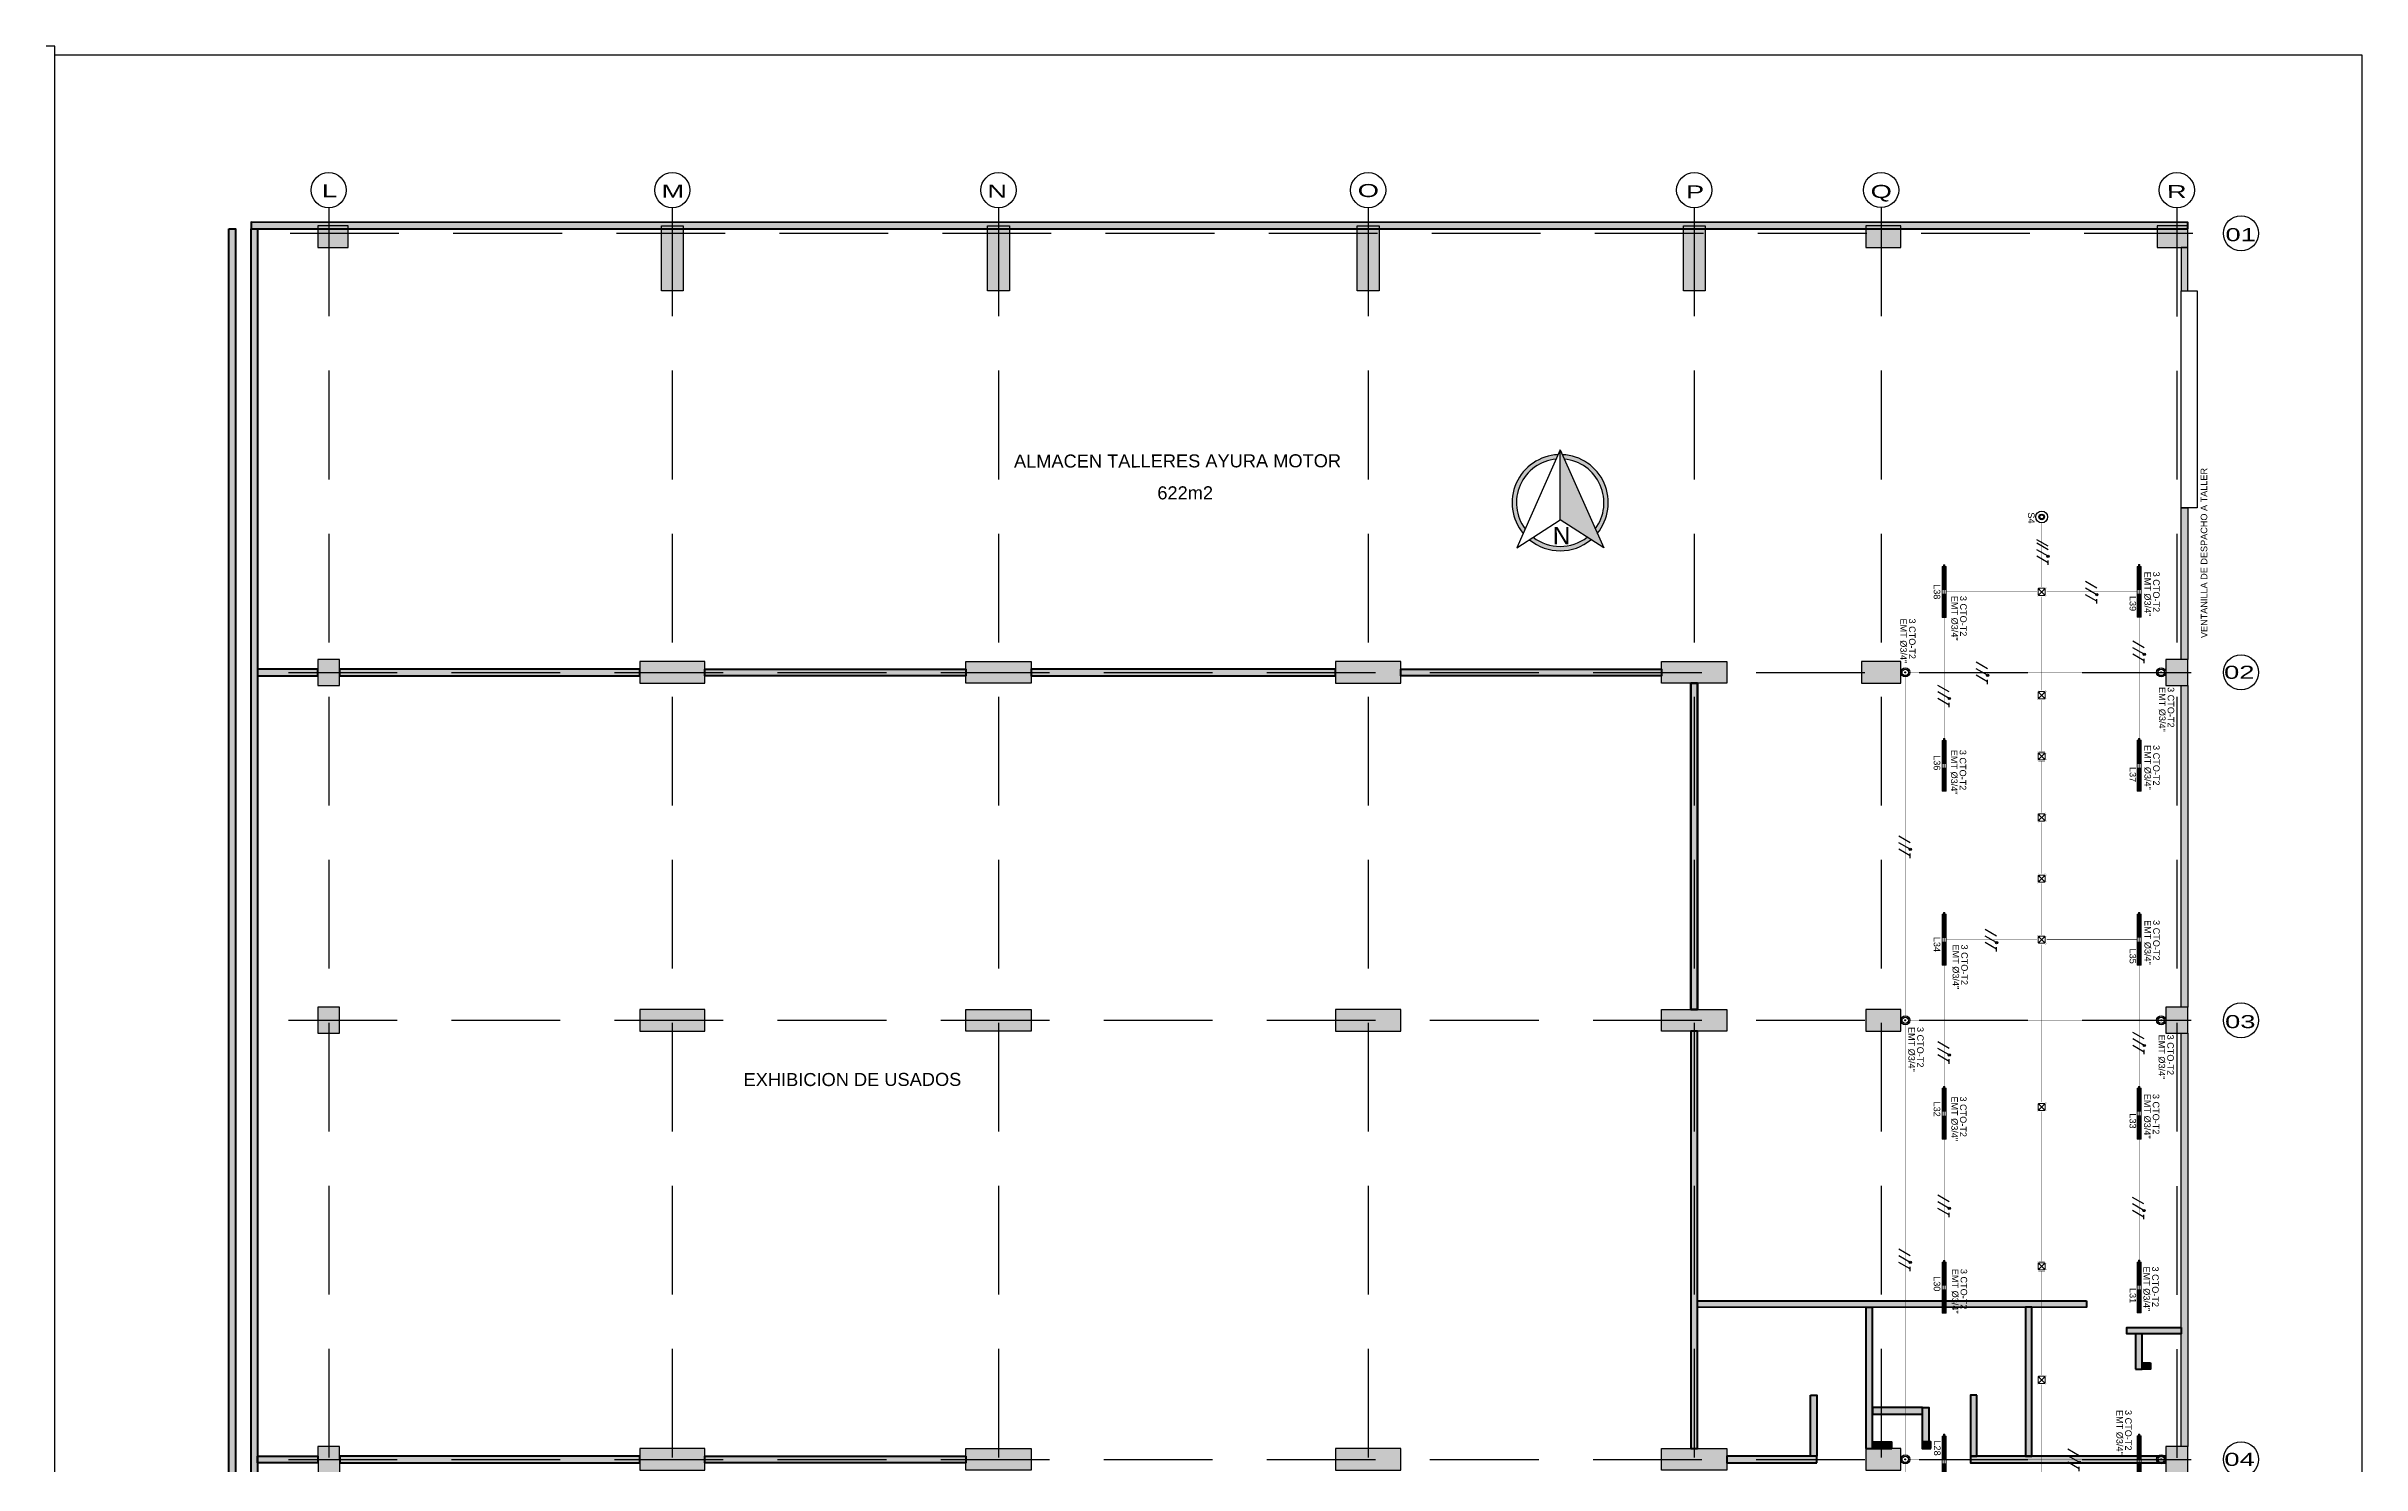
# Model space of a CAD drawing. Header units: metres. Extents: x 86 to 503, y -25 to 1141.
# Drawn here: x 178.4 to 231.7, y 162.7 to 195.3 of the extents above; entities that cross this region are included whole.
import ezdxf
from ezdxf.enums import TextEntityAlignment as Align
from ezdxf.lldxf.tags import DXFTag

# ---------------------------------------------------------------- set-up
doc = ezdxf.new("R2010")
doc.units = ezdxf.units.M
doc.linetypes.add('HIDDEN', pattern=[9.525, 6.35, -3.175])
doc.linetypes.add('LÍNEAS_OCULTASX2', pattern=[0.75, 0.5, -0.25])
for name, color, linetype in [('-ALAMBRADO', 7, 'Continuous'), ('1amobla', 2, 'Continuous'), ('A-columnas', 6, 'Continuous'), ('A-HATCH CONCRETO', 8, 'Continuous'), ('CAJA DE PASO', 86, 'Continuous'), ('GG_ILUMINACIÓN 04', 210, 'Continuous'), ('GG_PISO 1', 251, 'Continuous'), ('NORTE', 7, 'Continuous'), ('SENSOR MOVIMIENTO', 3, 'Continuous'), ('sensores', 3, 'Continuous')]:
    doc.layers.add(name, color=color, linetype=linetype)
for name, color, linetype, lineweight in [('-CN-GYD-INTERRUPTORES DE PARED', 3, 'Continuous', 20), ('-CN-GYD-LUMINARIA LED HERMETICA', 1, 'Continuous', 5), ('-CN-GYD-TUBERÍA PRINCIPAL ILUMINACION', 5, 'Continuous', 5), ('-CN-GYD-TUBERÍA TOMACORRIENTE PVC', 86, 'Continuous', 18), ('_TEXTO', 7, 'Continuous', 9), ('TEXTOS', 250, 'Continuous', 20)]:
    doc.layers.add(name, color=color, linetype=linetype, lineweight=lineweight)
doc.layers.add('AREA CIRCULACION', color=7, linetype='Continuous', true_color=0x121212)
doc.layers.add('JCA_HATCH 254', color=7, linetype='Continuous', true_color=0xc2c2c2)
doc.layers.add('Muro', color=7, linetype='Continuous', lineweight=40, true_color=0x424242)
doc.styles.add('CORPORATIVO', font='simplex.shx')
doc.styles.get("Standard").update_dxf_attribs({"font": 'arial.ttf'})
doc.styles.add('style2', font='arial.ttf', dxfattribs={"width": 1.5})
tags = doc.linetypes.add('EMT_LINE', pattern='A,0.5,-0.2,["EMT",Standard,S=0.1,R=0,X=-0.1,Y=-0.05],-0.25', length=0.95).pattern_tags.tags
tags[6] = DXFTag(74, 10)
pattern_1 = [(270, (73.633, -1.35), (10.40324, -6.00631), [1.50158, -10.51105]), (360, (73.6335, -2.101), (10.40324, 6.00631), [0.75079, -20.05569]), (360, (73.6335, -2.289), (10.40324, 6.00631), [0.60063, -20.20584]), (360, (73.6335, -1.9134), (10.40324, 6.00631), [0.60063, -20.20584]), (330, (73.633, -2.477), (10.40324, 6.00631), [0.4805, -11.53212]), (30, (73.633, -1.726), (4e-09, 12.01262), [0.4805, -11.53212])]

# ---------------------------------------------------------------- blocks, each defined once
blk = doc.blocks.new('GG_HERMETICA')
h = blk.add_hatch()
h.set_pattern_fill('SWAMP', color=252, scale=0.472938, angle=270)
h.set_pattern_definition(pattern_1)
h.paths.add_polyline_path([(-20, -30), (-20, 17), (-550, 17), (-550, -30)])
h = blk.add_hatch()
h.set_pattern_fill('SWAMP', color=252, scale=0.472938, angle=270)
h.set_pattern_definition(pattern_1)
h.paths.add_polyline_path([(620, -30), (620, 17), (90, 17), (90, -30)])
at = {"layer": '-CN-GYD-INTERRUPTORES DE PARED', "color": 1, "extrusion": (0, 0, -1)}
for p, q in [((-550, -53), (-550, 40)), ((-550, 40), (-525, 40)), ((-525, 40), (-20, 40)), ((90, 40), (620, 40)), ((620, 40), (620, -53)), ((-20, -53), (-550, -53)), ((594, -53), (90, -53)), ((620, -53), (594, -53))]:
    blk.add_line(p, q, dxfattribs=at)
at = {"layer": '-CN-GYD-INTERRUPTORES DE PARED', "color": 1}
for p, q in [((90, 40), (-20, 40)), ((-20, 40), (-20, -53)), ((90, -53), (90, 40)), ((622, 6), (620, 6)), ((620, 6), (620, -6)), ((622, 10), (623, 11)), ((622, 8), (622, 10)), ((622, 7), (622, 8)), ((622, 5), (622, 7)), ((622, -6), (622, 6)), ((623, 4), (622, 5)), ((622, -3), (623, 1)), ((623, 11), (623, 11)), ((623, 11), (630, 11)), ((623, 1), (623, 4)), ((623, 1), (623, 1)), ((630, 11), (630, 6)), ((630, 6), (631, 6)), ((631, 6), (631, 9)), ((631, 9), (639, 9)), ((639, 9), (639, 6)), ((639, 6), (640, 6)), ((640, 10), (650, 10)), ((640, 6), (640, 10)), ((650, 10), (652, 8)), ((652, 8), (656, 8)), ((656, 8), (658, 8)), ((658, 8), (661, 5)), ((661, 5), (661, -6)), ((-20, -6), (90, -6)), ((620, -19), (620, -6)), ((622, -19), (620, -19)), ((622, -6), (622, -3)), ((622, -6), (622, -9)), ((622, -6), (622, -19)), ((622, -9), (623, -13)), ((623, -17), (622, -18)), ((622, -18), (622, -19)), ((622, -19), (622, -21)), ((622, -21), (622, -22)), ((622, -22), (623, -24)), ((623, -13), (623, -14)), ((623, -14), (623, -17)), ((623, -24), (623, -24)), ((623, -24), (630, -24)), ((630, -24), (630, -19)), ((630, -19), (631, -19)), ((631, -19), (631, -22)), ((631, -22), (639, -22)), ((639, -22), (639, -19)), ((639, -19), (640, -19)), ((640, -19), (640, -22)), ((640, -22), (650, -22)), ((650, -22), (652, -20)), ((652, -20), (656, -20)), ((656, -20), (658, -20)), ((658, -20), (661, -17)), ((661, -17), (661, -6))]:
    blk.add_line(p, q, dxfattribs=at)
for points in [[(623, 4), (630, 4)], [(623, 1), (630, 1)], [(629, 11), (629, 4), (629, 1), (629, -6)], [(630, 6), (630, -6)], [(631, 6), (631, -6)], [(639, 2), (631, 2)], [(639, 6), (639, -6)], [(640, 6), (640, -6)], [(640, 1), (650, 1), (650, 3), (640, 3)], [(650, 3), (652, 5)], [(650, 1), (652, -3)], [(652, 8), (652, -6)], [(-20, -53), (90, -53)], [(623, -14), (630, -14)], [(623, -17), (630, -17)], [(629, -24), (629, -17), (629, -14), (629, -6)], [(630, -19), (630, -6)], [(631, -19), (631, -6)], [(639, -15), (631, -15)], [(639, -19), (639, -6)], [(640, -19), (640, -6)], [(640, -14), (650, -14), (650, -15), (640, -15)], [(650, -14), (652, -10)], [(650, -15), (652, -17)], [(652, -20), (652, -6)]]:
    blk.add_lwpolyline(points, dxfattribs=at)
at = {"color": 1}
for points in [[(-20, 17), (-20, -30), (-550, -30), (-550, 17)], [(620, 17), (620, -30), (90, -30), (90, 17)]]:
    blk.add_lwpolyline(points, close=True, dxfattribs=at)
blk = doc.blocks.new('Caja de paso')
at = {"layer": '-CN-GYD-TUBERÍA TOMACORRIENTE PVC', "const_width": 0.00173}
blk.add_lwpolyline([(-0.111, 0.067), (-0.111, -0.067, 0.414214), (-0.067, -0.111), (0.067, -0.111, 0.414214), (0.111, -0.067), (0.111, 0.067, 0.414214), (0.067, 0.111), (-0.067, 0.111, 0.414214)], format="xyb", close=True, dxfattribs=at)
at = {"layer": '-CN-GYD-TUBERÍA TOMACORRIENTE PVC'}
blk.add_lwpolyline([(-0.057, -0.082), (0.057, -0.082, 0.414214), (0.082, -0.057), (0.082, 0.057, 0.414214), (0.057, 0.082), (-0.057, 0.082, 0.414214), (-0.082, 0.057), (-0.082, -0.057, 0.414214)], format="xyb", close=True, dxfattribs=at)
at = {"layer": '-CN-GYD-TUBERÍA TOMACORRIENTE PVC', "linetype": 'LÍNEAS_OCULTASX2'}
for points in [[(-0.057, 0.057), (0.057, -0.057)], [(0.057, 0.057), (-0.057, -0.057)]]:
    blk.add_lwpolyline(points, dxfattribs=at)
at = {"layer": '-CN-GYD-TUBERÍA TOMACORRIENTE PVC'}
for centre in [(-0.057, 0.057), (0.057, 0.057), (-0.057, -0.057), (0.057, -0.057)]:
    blk.add_circle(centre, 0.00665, dxfattribs=at)
blk = doc.blocks.new('Sensor 360º_')
at = {"layer": 'SENSOR MOVIMIENTO'}
for radius in [0.113, 0.054, 0.0375]:
    blk.add_circle((0, 0), radius, dxfattribs=at)
blk = doc.blocks.new('GG_BALA PISO 1')
at = {"lineweight": 5}
h = blk.add_hatch(dxfattribs=at)
h.set_pattern_fill('ANSI31', color=8, scale=10)
h.set_pattern_definition([(45, (0, 0), (-0.88388, 0.88388), [])])
edge = h.paths.add_edge_path()
edge.add_arc((0, 0), 4.51, 0, 360)
blk.add_circle((0, 0), 42)
at = {"color": 8}
for radius in [29.3, 4.51]:
    blk.add_circle((0, 0), radius, dxfattribs=at)
at = {"color": 7, "style": 'CORPORATIVO', "flags": 1}
for tag, p in [('TIPOCONTROL', (-45, 0)), ('CONTROL', (-45, 10)), ('ACTUADOR', (-45, -10))]:
    blk.add_attdef(tag, text='', height=2, dxfattribs=at).set_placement(p, align=Align.MIDDLE_RIGHT)
at = {"color": 7, "style": 'CORPORATIVO'}
blk.add_attdef('IDENTIFICACION', text='', height=2, dxfattribs=at).set_placement((0, 92), align=Align.BOTTOM_CENTER)
at = {"color": 7, "style": 'CORPORATIVO', "flags": 1}
for tag, p in [('FABRICANTE', (45, 16)), ('REFERENCIA', (45, 5)), ('LOCALIZACION', (45, -5)), ('POTENCIA', (45, -16))]:
    blk.add_attdef(tag, text='', height=2, dxfattribs=at).set_placement(p, align=Align.MIDDLE_LEFT)
at = {"color": 7, "style": 'CORPORATIVO'}
blk.add_attdef('CIRCUITO', text='', height=2, dxfattribs=at).set_placement((22, -101), align=Align.TOP_LEFT)
blk = doc.blocks.new('2x')
at = {"layer": '-ALAMBRADO'}
h = blk.add_hatch(color=256, dxfattribs=at)
edge = h.paths.add_edge_path()
edge.add_arc((0.075, 0.13), 0.025, 0, 360)
for p, q in [((-0.075, 0.13), (-0.225, -0.13)), ((0.075, 0.13), (-0.075, -0.13)), ((0.225, 0.13), (0.075, -0.13))]:
    blk.add_line(p, q, dxfattribs=at)
blk.add_lwpolyline([(0.275, 0.13), (0.175, 0.13)], dxfattribs=at)
blk.add_circle((0.075, 0.13), 0.025, dxfattribs=at)
blk = doc.blocks.new('*U50')
at = {"layer": '-ALAMBRADO'}
blk.add_blockref('2x', (0, 0), dxfattribs=at)
blk = doc.blocks.new('3x')
at = {"layer": '-ALAMBRADO'}
h = blk.add_hatch(color=256, dxfattribs=at)
edge = h.paths.add_edge_path()
edge.add_arc((0.078, 0.13), 0.025, 0, 360)
for p, q in [((-0.152, 0.13), (-0.302, -0.13)), ((-0.072, 0.13), (-0.222, -0.13)), ((0.078, 0.13), (-0.072, -0.13)), ((0.228, 0.13), (0.078, -0.13))]:
    blk.add_line(p, q, dxfattribs=at)
blk.add_lwpolyline([(0.278, 0.13), (0.178, 0.13)], dxfattribs=at)
blk.add_circle((0.078, 0.13), 0.025, dxfattribs=at)
blk = doc.blocks.new('*U62')
at = {"layer": '-ALAMBRADO'}
blk.add_blockref('3x', (0, 0), dxfattribs=at)
blk = doc.blocks.new('A$Cf847e5f9')
h = blk.add_hatch(color=256)
h.dxf.hatch_style = 1
h.paths.add_polyline_path([(-0.94, 0.95), (-0.48, 1.98, -0.58483), (6.62, 18.02), (7.08, 19.06, 0.618991)])
h.paths.add_polyline_path([(15.65, 1.98), (16.1, 0.95, 0.618991), (8.08, 19.06), (8.54, 18.02, -0.58483)])
at = {"true_color": 0x636466}
h = blk.add_hatch(color=251, dxfattribs=at)
h.dxf.hatch_style = 1
h.paths.add_polyline_path([(7.58, 4.1), (17.59, -2.41), (7.58, 20.19)])
h = blk.add_hatch(color=256)
h.dxf.hatch_style = 1
h.paths.add_polyline_path([(1.39, 0.07), (0.5, -0.5, 0.361596), (14.66, -0.5), (13.78, 0.07, -0.344197)])
for points in [[(-2.43, -2.41), (7.58, 4.1)], [(17.59, -2.41), (7.58, 4.1)]]:
    blk.add_lwpolyline(points)
at = {"layer": 'NORTE'}
for q in [(-2.43, -2.41), (17.59, -2.41)]:
    blk.add_line((7.58, 20.19), q, dxfattribs=at)
blk.add_lwpolyline([(7.58, 4.1), (7.58, 20.19)], dxfattribs=at)
for radius, start, end in [(11.06, 92.5879, 219.6164), (10.06, 95.4614, 216.7429), (11.06, 320.3836, 87.4121), (10.06, 323.2571, 84.5386), (10.06, 232.0134, 307.9866), (11.06, 230.2404, 309.7596)]:
    blk.add_arc((7.58, 8), radius, start, end, dxfattribs=at)
at = {"layer": 'NORTE', "insert": (5.88, 2.43), "char_height": 4, "attachment_point": 1}
blk.add_mtext_dynamic_manual_height_columns('N', width=1.3231, gutter_width=12.5, heights=[0], dxfattribs=at)
blk = doc.blocks.new('estructura etapa 3')
at = {"layer": 'GG_PISO 1'}
h = blk.add_hatch(color=256, dxfattribs=at)
h.paths.add_polyline_path([(-91.651, -6658.124), (-91.651, -6657.624), (-92.35, -6657.624), (-92.35, -6658.124)])
h.paths.add_polyline_path([(-49.354, -6658.124), (-49.354, -6657.624), (-50.055, -6657.624), (-50.055, -6658.124)])
h.paths.add_polyline_path([(-55.954, -6658.124), (-55.954, -6657.624), (-56.753, -6657.624), (-56.753, -6658.124)])
h.paths.add_polyline_path([(-76.45, -6659.124), (-76.95, -6659.124), (-76.95, -6657.624), (-76.45, -6657.624)])
h.paths.add_polyline_path([(-83.95, -6659.124), (-84.45, -6659.124), (-84.45, -6657.624), (-83.95, -6657.624)])
h.paths.add_polyline_path([(-60.452, -6659.124), (-60.952, -6659.124), (-60.952, -6657.624), (-60.452, -6657.624)])
h.paths.add_polyline_path([(-67.95, -6659.124), (-68.45, -6659.124), (-68.45, -6657.624), (-67.95, -6657.624)])
h.paths.add_polyline_path([(-91.85, -6668.199), (-91.851, -6667.599), (-92.35, -6667.599), (-92.349, -6668.199)])
h.paths.add_polyline_path([(-49.354, -6668.199), (-49.354, -6667.599), (-49.854, -6667.599), (-49.854, -6668.199)])
h.paths.add_polyline_path([(-55.954, -6668.149), (-55.954, -6667.649), (-56.854, -6667.649), (-56.854, -6668.149)])
h.paths.add_polyline_path([(-59.952, -6667.649), (-59.952, -6668.149), (-61.452, -6668.149), (-61.452, -6667.649)])
h.paths.add_polyline_path([(-75.95, -6667.649), (-75.95, -6668.149), (-77.45, -6668.149), (-77.45, -6667.649)])
h.paths.add_polyline_path([(-68.95, -6667.649), (-68.95, -6668.149), (-67.45, -6668.149), (-67.45, -6667.649)])
h.paths.add_polyline_path([(-84.95, -6667.649), (-84.95, -6668.149), (-83.45, -6668.149), (-83.45, -6667.649)])
h.paths.add_polyline_path([(-91.85, -6676.199), (-91.85, -6675.599), (-92.349, -6675.599), (-92.349, -6676.199)])
h.paths.add_polyline_path([(-49.354, -6676.199), (-49.354, -6675.599), (-49.854, -6675.599), (-49.854, -6676.199)])
h.paths.add_polyline_path([(-55.954, -6676.149), (-55.954, -6675.649), (-56.754, -6675.649), (-56.754, -6676.149)])
h.paths.add_polyline_path([(-59.952, -6675.649), (-59.952, -6676.149), (-61.452, -6676.149), (-61.452, -6675.649)])
h.paths.add_polyline_path([(-75.95, -6675.649), (-75.95, -6676.149), (-77.45, -6676.149), (-77.45, -6675.649)])
h.paths.add_polyline_path([(-68.95, -6675.649), (-68.95, -6676.149), (-67.45, -6676.149), (-67.45, -6675.649)])
h.paths.add_polyline_path([(-84.95, -6675.649), (-84.95, -6676.149), (-83.45, -6676.149), (-83.45, -6675.649)])
h.paths.add_polyline_path([(-91.847, -6686.299), (-91.851, -6685.699), (-92.35, -6685.699), (-92.346, -6686.299)])
h.paths.add_polyline_path([(-49.354, -6686.299), (-49.354, -6685.699), (-49.854, -6685.699), (-49.854, -6686.299)])
h.paths.add_polyline_path([(-55.954, -6686.249), (-55.954, -6685.749), (-56.754, -6685.749), (-56.754, -6686.249)])
h.paths.add_polyline_path([(-59.952, -6685.749), (-59.952, -6686.249), (-61.452, -6686.249), (-61.452, -6685.749)])
h.paths.add_polyline_path([(-75.95, -6685.749), (-75.95, -6686.249), (-77.45, -6686.249), (-77.45, -6685.749)])
h.paths.add_polyline_path([(-68.95, -6685.749), (-68.95, -6686.249), (-67.45, -6686.249), (-67.45, -6685.749)])
h.paths.add_polyline_path([(-84.95, -6685.749), (-84.95, -6686.249), (-83.45, -6686.249), (-83.45, -6685.749)])
h.paths.add_polyline_path([(-49.353, -6694.294), (-49.354, -6693.699), (-49.855, -6693.699), (-49.854, -6694.294)])
h.paths.add_polyline_path([(-55.954, -6694.249), (-55.954, -6693.749), (-56.753, -6693.749), (-56.753, -6694.249)])
h.paths.add_polyline_path([(-91.651, -6694.249), (-91.651, -6693.749), (-92.35, -6693.749), (-92.35, -6694.249)])
h.paths.add_polyline_path([(-59.952, -6693.749), (-59.952, -6694.249), (-61.452, -6694.249), (-61.452, -6693.749)])
h.paths.add_polyline_path([(-75.95, -6693.749), (-75.95, -6694.249), (-77.45, -6694.249), (-77.45, -6693.749)])
h.paths.add_polyline_path([(-68.95, -6693.749), (-68.95, -6694.249), (-67.45, -6694.249), (-67.45, -6693.749)])
h.paths.add_polyline_path([(-84.95, -6693.749), (-84.95, -6694.249), (-83.45, -6694.249), (-83.45, -6693.749)])
h.paths.add_polyline_path([(-49.358, -6703.974), (-49.353, -6703.374), (-49.854, -6703.374), (-49.859, -6703.974)])
h.paths.add_polyline_path([(-55.954, -6703.924), (-55.954, -6703.424), (-56.753, -6703.424), (-56.753, -6703.924)])
h.paths.add_polyline_path([(-67.95, -6704.924), (-67.95, -6703.424), (-68.45, -6703.424), (-68.45, -6704.924)])
h.paths.add_polyline_path([(-91.651, -6703.924), (-91.651, -6703.424), (-92.35, -6703.424), (-92.35, -6703.924)])
h.paths.add_polyline_path([(-61.847, -6703.424), (-60.347, -6703.424), (-60.347, -6703.924), (-61.847, -6703.924)])
h.paths.add_polyline_path([(-83.95, -6704.924), (-83.95, -6703.424), (-84.45, -6703.424), (-84.45, -6704.924)])
h.paths.add_polyline_path([(-76.45, -6704.924), (-76.45, -6703.424), (-76.95, -6703.424), (-76.95, -6704.924)])
h.paths.add_polyline_path([(-49.354, -6711.949), (-49.354, -6711.449), (-50.054, -6711.449), (-50.054, -6711.949)])
h.paths.add_polyline_path([(-55.954, -6711.949), (-55.954, -6711.449), (-56.654, -6711.449), (-56.654, -6711.949)])
h.paths.add_polyline_path([(-91.65, -6711.949), (-91.65, -6711.449), (-92.35, -6711.449), (-92.35, -6711.949)])
h.paths.add_polyline_path([(-60.952, -6711.949), (-60.952, -6709.549), (-60.452, -6709.549), (-60.452, -6711.949)])
h.paths.add_polyline_path([(-68.45, -6709.549), (-68.45, -6711.949), (-67.95, -6711.949), (-67.95, -6709.549)])
h.paths.add_polyline_path([(-76.95, -6709.549), (-76.95, -6711.949), (-76.45, -6711.949), (-76.45, -6709.549)])
h.paths.add_polyline_path([(-83.95, -6709.549), (-83.95, -6711.949), (-84.45, -6711.949), (-84.45, -6709.549)])
at = {"layer": 'GG_PISO 1', "color": 253, "linetype": 'LÍNEAS_OCULTASX2', "ltscale": 5}
for p, q in [((-92.1, -6657.208), (-92.1, -6714.861)), ((-84.2, -6657.208), (-84.2, -6714.914)), ((-76.7, -6657.208), (-76.7, -6714.914)), ((-68.2, -6657.208), (-68.2, -6714.914)), ((-60.702, -6657.208), (-60.702, -6714.914)), ((-60.702, -6657.208), (-60.702, -6714.914)), ((-56.404, -6657.208), (-56.404, -6714.839)), ((-49.604, -6657.211), (-49.604, -6714.839)), ((-92.986, -6657.799), (-48.536, -6657.799)), ((-93.028, -6667.899), (-48.532, -6667.899)), ((-93.028, -6675.899), (-48.546, -6675.899)), ((-93.028, -6685.999), (-48.532, -6685.999)), ((-93.228, -6693.999), (-48.565, -6693.999)), ((-93.52, -6703.674), (-48.551, -6703.674)), ((-93.66, -6711.699), (-48.554, -6711.699))]:
    blk.add_line(p, q, dxfattribs=at)
at = {"layer": 'GG_PISO 1', "color": 0}
for points in [[(-91.651, -6658.124), (-91.651, -6657.624), (-92.35, -6657.624), (-92.35, -6658.124)], [(-83.95, -6659.124), (-84.45, -6659.124), (-84.45, -6657.624), (-83.95, -6657.624)], [(-76.45, -6659.124), (-76.95, -6659.124), (-76.95, -6657.624), (-76.45, -6657.624)], [(-67.95, -6659.124), (-68.45, -6659.124), (-68.45, -6657.624), (-67.95, -6657.624)], [(-60.452, -6659.124), (-60.952, -6659.124), (-60.952, -6657.624), (-60.452, -6657.624)], [(-55.954, -6658.124), (-55.954, -6657.624), (-56.753, -6657.624), (-56.753, -6658.124)], [(-49.354, -6658.124), (-49.354, -6657.624), (-50.055, -6657.624), (-50.055, -6658.124)], [(-91.85, -6668.199), (-91.851, -6667.599), (-92.35, -6667.599), (-92.349, -6668.199)], [(-84.95, -6667.649), (-84.95, -6668.149), (-83.45, -6668.149), (-83.45, -6667.649)], [(-75.95, -6667.649), (-75.95, -6668.149), (-77.45, -6668.149), (-77.45, -6667.649)], [(-68.95, -6667.649), (-68.95, -6668.149), (-67.45, -6668.149), (-67.45, -6667.649)], [(-59.952, -6667.649), (-59.952, -6668.149), (-61.452, -6668.149), (-61.452, -6667.649)], [(-55.954, -6668.149), (-55.954, -6667.649), (-56.854, -6667.649), (-56.854, -6668.149)], [(-49.354, -6668.199), (-49.354, -6667.599), (-49.854, -6667.599), (-49.854, -6668.199)], [(-91.85, -6676.199), (-91.85, -6675.599), (-92.349, -6675.599), (-92.349, -6676.199)], [(-84.95, -6675.649), (-84.95, -6676.149), (-83.45, -6676.149), (-83.45, -6675.649)], [(-75.95, -6675.649), (-75.95, -6676.149), (-77.45, -6676.149), (-77.45, -6675.649)], [(-68.95, -6675.649), (-68.95, -6676.149), (-67.45, -6676.149), (-67.45, -6675.649)], [(-59.952, -6675.649), (-59.952, -6676.149), (-61.452, -6676.149), (-61.452, -6675.649)], [(-55.954, -6676.149), (-55.954, -6675.649), (-56.754, -6675.649), (-56.754, -6676.149)], [(-49.354, -6676.199), (-49.354, -6675.599), (-49.854, -6675.599), (-49.854, -6676.199)], [(-91.847, -6686.299), (-91.851, -6685.699), (-92.35, -6685.699), (-92.346, -6686.299)], [(-84.95, -6685.749), (-84.95, -6686.249), (-83.45, -6686.249), (-83.45, -6685.749)], [(-75.95, -6685.749), (-75.95, -6686.249), (-77.45, -6686.249), (-77.45, -6685.749)], [(-68.95, -6685.749), (-68.95, -6686.249), (-67.45, -6686.249), (-67.45, -6685.749)], [(-59.952, -6685.749), (-59.952, -6686.249), (-61.452, -6686.249), (-61.452, -6685.749)], [(-55.954, -6686.249), (-55.954, -6685.749), (-56.754, -6685.749), (-56.754, -6686.249)], [(-49.354, -6686.299), (-49.354, -6685.699), (-49.854, -6685.699), (-49.854, -6686.299)], [(-91.651, -6694.249), (-91.651, -6693.749), (-92.35, -6693.749), (-92.35, -6694.249)], [(-84.95, -6693.749), (-84.95, -6694.249), (-83.45, -6694.249), (-83.45, -6693.749)], [(-75.95, -6693.749), (-75.95, -6694.249), (-77.45, -6694.249), (-77.45, -6693.749)], [(-68.95, -6693.749), (-68.95, -6694.249), (-67.45, -6694.249), (-67.45, -6693.749)], [(-59.952, -6693.749), (-59.952, -6694.249), (-61.452, -6694.249), (-61.452, -6693.749)], [(-55.954, -6694.249), (-55.954, -6693.749), (-56.753, -6693.749), (-56.753, -6694.249)], [(-49.353, -6694.294), (-49.354, -6693.699), (-49.855, -6693.699), (-49.854, -6694.294)], [(-91.651, -6703.924), (-91.651, -6703.424), (-92.35, -6703.424), (-92.35, -6703.924)], [(-83.95, -6704.924), (-83.95, -6703.424), (-84.45, -6703.424), (-84.45, -6704.924)], [(-76.45, -6704.924), (-76.45, -6703.424), (-76.95, -6703.424), (-76.95, -6704.924)], [(-67.95, -6704.924), (-67.95, -6703.424), (-68.45, -6703.424), (-68.45, -6704.924)], [(-61.847, -6703.424), (-60.347, -6703.424), (-60.347, -6703.924), (-61.847, -6703.924)], [(-55.954, -6703.924), (-55.954, -6703.424), (-56.753, -6703.424), (-56.753, -6703.924)], [(-49.358, -6703.974), (-49.353, -6703.374), (-49.854, -6703.374), (-49.859, -6703.974)], [(-83.95, -6709.549), (-83.95, -6711.949), (-84.45, -6711.949), (-84.45, -6709.549)], [(-76.95, -6709.549), (-76.95, -6711.949), (-76.45, -6711.949), (-76.45, -6709.549)], [(-68.45, -6709.549), (-68.45, -6711.949), (-67.95, -6711.949), (-67.95, -6709.549)], [(-60.952, -6711.949), (-60.952, -6709.549), (-60.452, -6709.549), (-60.452, -6711.949)], [(-91.65, -6711.949), (-91.65, -6711.449), (-92.35, -6711.449), (-92.35, -6711.949)], [(-55.954, -6711.949), (-55.954, -6711.449), (-56.654, -6711.449), (-56.654, -6711.949)], [(-49.354, -6711.949), (-49.354, -6711.449), (-50.054, -6711.449), (-50.054, -6711.949)]]:
    blk.add_lwpolyline(points, close=True, dxfattribs=at)
at = {"layer": 'GG_PISO 1', "linetype": 'Continuous'}
for centre in [(-92.1, -6656.807), (-84.2, -6656.807), (-76.7, -6656.807), (-68.2, -6656.807), (-60.702, -6656.807), (-56.404, -6656.804), (-49.604, -6656.807), (-48.127, -6657.799), (-48.127, -6667.899), (-48.127, -6675.899), (-48.127, -6685.999), (-48.127, -6693.999), (-48.127, -6703.674), (-48.127, -6711.699)]:
    blk.add_circle(centre, 0.404, dxfattribs=at)
at = {"layer": 'GG_PISO 1', "style": 'style2', "width": 1.5}
for s, p in [('L', (-92.258, -6656.97)), ('M', (-84.448, -6656.979)), ('N', (-76.957, -6656.981)), ('O', (-68.44, -6656.966)), ('P', (-60.892, -6656.998)), ('Q', (-56.646, -6656.987)), ('R', (-49.832, -6656.99)), ('01', (-48.486, -6657.981)), ('02', (-48.518, -6668.045)), ('03', (-48.495, -6676.08)), ('04', (-48.511, -6686.148)), ('05', (-48.514, -6694.168)), ('06', (-48.5, -6703.866)), ('07', (-48.504, -6711.905))]:
    blk.add_text(s, height=0.3, rotation=0.0293, dxfattribs=at).set_placement(p)
blk = doc.blocks.new('A$C2bc9fe95')
at = {"layer": 'A-HATCH CONCRETO', "linetype": 'HIDDEN', "ltscale": 0.3, "true_color": 0x636466}
h = blk.add_hatch(color=251, dxfattribs=at)
h.dxf.hatch_style = 1
h.paths.add_polyline_path([(4.2, 58.453), (4.35, 58.453), (4.35, 4.29), (4.2, 4.29)])
at = {"layer": 'JCA_HATCH 254'}
for points in [[(49.241, 58.45), (49.241, 58.6), (4.71, 58.603), (4.71, 58.453)], [(4.71, 58.453), (4.86, 58.453), (4.86, 4.14), (4.71, 4.14)], [(49.241, 58.025), (49.091, 58.025), (49.091, 57.028), (49.241, 57.028)], [(49.091, 52.033), (49.241, 52.033), (49.241, 48.55), (49.091, 48.55)], [(49.241, 47.95), (49.241, 40.55), (49.091, 40.55), (49.091, 47.95)], [(37.818, 40), (37.818, 30.4), (37.968, 30.4), (37.968, 40)], [(49.241, 39.95), (49.241, 30.45), (49.091, 30.45), (49.091, 39.95)], [(49.241, 37.85), (49.241, 30.45), (49.091, 30.45), (49.091, 37.85)], [(46.912, 33.798), (46.912, 33.648), (37.968, 33.646), (37.968, 33.796)], [(41.841, 30.4), (41.991, 30.4), (41.992, 33.647), (41.842, 33.647)], [(45.508, 30.225), (45.658, 30.225), (45.658, 33.648), (45.508, 33.648)], [(49.091, 33.186), (49.091, 33.036), (47.838, 33.036), (47.838, 33.186)], [(48.041, 32.223), (48.191, 32.223), (48.19, 33.036), (48.04, 33.036)], [(48.389, 32.373), (48.389, 32.223), (48.191, 32.223), (48.191, 32.373)], [(40.566, 31.63), (40.716, 31.63), (40.716, 30.225), (40.566, 30.225)], [(44.395, 31.63), (44.245, 31.63), (44.245, 30.225), (44.395, 30.225)], [(43.139, 31.193), (43.139, 31.343), (41.991, 31.343), (41.991, 31.193)], [(43.139, 31.343), (43.289, 31.343), (43.289, 30.55), (43.139, 30.55)], [(40.716, 30.075), (40.716, 30.225), (38.643, 30.225), (38.643, 30.075)], [(48.741, 30.075), (48.741, 30.225), (44.245, 30.225), (44.245, 30.075)]]:
    blk.add_hatch(color=256, dxfattribs=at).paths.add_polyline_path(points)
at = {"layer": 'JCA_HATCH 254', "ltscale": 0.03}
for points in [[(42.117, 48.5), (42.117, 48.5), (42.267, 48.5), (42.267, 48.5)], [(37.818, 40.5), (37.818, 48), (37.968, 48), (37.968, 40.5)]]:
    blk.add_hatch(color=256, dxfattribs=at).paths.add_polyline_path(points)
at = {"layer": 'JCA_HATCH 254', "linetype": 'HIDDEN', "ltscale": 0.3}
h = blk.add_hatch(color=256, dxfattribs=at)
h.paths.add_polyline_path([(31.145, 48.325), (37.143, 48.325), (37.143, 48.175), (31.145, 48.175)])
edge = h.paths.add_edge_path()
edge.add_line((38.643, 48.325), (38.643, 48.175))
edge.add_line((38.643, 48.175), (38.643, 48.325))
h.paths.add_polyline_path([(29.645, 48.325), (22.645, 48.325), (22.645, 48.175), (29.645, 48.175)])
h.paths.add_polyline_path([(15.145, 48.325), (21.145, 48.325), (21.145, 48.175), (15.145, 48.175)])
h.paths.add_polyline_path([(13.645, 48.325), (6.744, 48.325), (6.744, 48.173), (13.645, 48.175)])
h.paths.add_polyline_path([(6.245, 48.325), (4.86, 48.325), (4.86, 48.175), (6.245, 48.175)])
at = {"layer": 'JCA_HATCH 254', "linetype": 'HIDDEN', "ltscale": 0.3, "true_color": 0x636466}
h = blk.add_hatch(color=251, dxfattribs=at)
h.dxf.hatch_style = 1
h.paths.add_polyline_path([(42.44, 30.4), (42.44, 30.55), (41.991, 30.55), (41.991, 30.4)])
h = blk.add_hatch(color=251, dxfattribs=at)
h.dxf.hatch_style = 1
h.paths.add_polyline_path([(43.337, 30.4), (43.337, 30.55), (43.139, 30.55), (43.139, 30.4)])
h = blk.add_hatch(color=251, dxfattribs=at)
h.dxf.hatch_style = 1
h.paths.add_polyline_path([(6.244, 30.225), (6.244, 30.075), (4.86, 30.075), (4.86, 30.225)])
h = blk.add_hatch(color=251, dxfattribs=at)
h.dxf.hatch_style = 1
h.paths.add_polyline_path([(6.746, 30.225), (6.746, 30.075), (13.645, 30.075), (13.645, 30.225)])
h = blk.add_hatch(color=251, dxfattribs=at)
h.dxf.hatch_style = 1
h.paths.add_polyline_path([(21.145, 30.225), (21.145, 30.075), (15.145, 30.075), (15.145, 30.225)])
at = {"layer": '1amobla', "color": 7, "linetype": 'Continuous', "ltscale": 0.3, "true_color": 0xffffff}
blk.add_lwpolyline([(0.2, 62.451), (53.241, 62.451), (53.241, 0.2), (0.2, 0.2)], close=True, dxfattribs=at)
at = {"layer": '1amobla', "color": 4, "linetype": 'Continuous', "ltscale": 0.3}
for points in [[(49.241, 58.025), (49.091, 58.025), (49.091, 57.028), (49.241, 57.028), (49.241, 58.025)], [(49.091, 52.033), (49.241, 52.033), (49.241, 48.55), (49.091, 48.55), (49.091, 52.033)], [(49.241, 47.95), (49.241, 40.55), (49.091, 40.55), (49.091, 47.95), (49.241, 47.95)], [(49.241, 39.95), (49.241, 30.45), (49.091, 30.45), (49.091, 39.95), (49.241, 39.95)]]:
    blk.add_lwpolyline(points, dxfattribs=at)
at = {"layer": 'A-columnas'}
blk.add_lwpolyline([(0.2, 62.451), (0.2, 62.651), (0, 62.651)], dxfattribs=at)
at = {"layer": 'AREA CIRCULACION'}
blk.add_lwpolyline([(49.091, 57.028), (49.46, 57.028), (49.46, 52.033), (49.091, 52.033)], close=True, dxfattribs=at)
at = {"layer": 'Muro'}
for points in [[(49.241, 58.45), (49.241, 58.6), (4.71, 58.603), (4.71, 58.453)], [(4.2, 58.453), (4.35, 58.453), (4.35, 4.29), (4.2, 4.29)], [(4.71, 58.453), (4.86, 58.453), (4.86, 4.14), (4.71, 4.14)], [(4.71, 58.453), (4.86, 58.453), (4.86, 4.14), (4.71, 4.14)], [(6.245, 48.325), (4.86, 48.325), (4.86, 48.175), (6.245, 48.175)], [(13.645, 48.325), (6.744, 48.325), (6.744, 48.173), (13.645, 48.175)], [(15.145, 48.325), (21.145, 48.325), (21.145, 48.175), (15.145, 48.175)], [(29.645, 48.325), (22.645, 48.325), (22.645, 48.175), (29.645, 48.175)], [(31.145, 48.325), (37.143, 48.325), (37.143, 48.175), (31.145, 48.175)], [(37.818, 48), (37.816, 40.5), (37.966, 40.5), (37.968, 48)], [(37.818, 40.5), (37.818, 48), (37.968, 48), (37.968, 40.5)], [(37.818, 40), (37.818, 30.4), (37.968, 30.4), (37.968, 40)], [(46.912, 33.798), (46.912, 33.648), (37.968, 33.646), (37.968, 33.796)], [(41.841, 30.4), (41.991, 30.4), (41.992, 33.647), (41.842, 33.647)], [(49.091, 33.186), (49.091, 33.036), (47.838, 33.036), (47.838, 33.186)], [(48.041, 32.223), (48.191, 32.223), (48.19, 33.036), (48.04, 33.036)], [(48.389, 32.373), (48.389, 32.223), (48.191, 32.223), (48.191, 32.373)], [(40.566, 31.63), (40.716, 31.63), (40.716, 30.225), (40.566, 30.225)], [(43.139, 31.193), (43.139, 31.343), (41.991, 31.343), (41.991, 31.193)], [(43.139, 31.343), (43.289, 31.343), (43.289, 30.55), (43.139, 30.55)], [(42.44, 30.4), (42.44, 30.55), (41.991, 30.55), (41.991, 30.4)], [(43.335, 30.401), (43.335, 30.551), (43.138, 30.551), (43.138, 30.401)], [(43.337, 30.4), (43.337, 30.55), (43.139, 30.55), (43.139, 30.4)], [(6.244, 30.225), (6.244, 30.075), (4.86, 30.075), (4.86, 30.225)], [(6.244, 30.225), (6.244, 30.075), (4.86, 30.075), (4.86, 30.225)], [(6.746, 30.225), (6.746, 30.075), (13.645, 30.075), (13.645, 30.225)], [(6.746, 30.225), (6.746, 30.075), (13.645, 30.075), (13.645, 30.225)], [(21.145, 30.225), (21.145, 30.075), (15.145, 30.075), (15.145, 30.225)], [(21.145, 30.225), (21.145, 30.075), (15.145, 30.075), (15.145, 30.225)], [(40.716, 30.075), (40.716, 30.225), (38.643, 30.225), (38.643, 30.075)], [(48.741, 30.075), (48.741, 30.225), (44.245, 30.225), (44.245, 30.075)]]:
    blk.add_lwpolyline(points, close=True, dxfattribs=at)
at = {"layer": 'Muro', "elevation": 0}
for points in [[(45.508, 30.225), (45.658, 30.225), (45.658, 33.648), (45.508, 33.648)], [(44.395, 31.63), (44.245, 31.63), (44.245, 30.225), (44.395, 30.225)]]:
    blk.add_lwpolyline(points, close=True, dxfattribs=at)
at = {"layer": 'Muro'}
blk.add_blockref('estructura etapa 3', (98.595, 6716.149), dxfattribs=at)
at = {"layer": 'TEXTOS'}
for s, height, rotation, p in [('ALMACEN TALLERES AYURA MOTOR', 0.3, 0.0669, (22.251, 52.96)), ('VENTANILLA DE DESPACHO A TALLER', 0.15, 90.0669, (49.693, 49.041)), ('622m2', 0.3, 0.0669, (25.548, 52.23)), ('EXHIBICION DE USADOS', 0.3, 0.0669, (16.034, 38.735))]:
    blk.add_text(s, height=height, rotation=rotation, dxfattribs=at).set_placement(p)

msp = doc.modelspace()

# ---------------------------------------------------------------- linework, layer by layer
at = {"layer": '-CN-GYD-TUBERÍA PRINCIPAL ILUMINACION', "linetype": 'EMT_LINE', "ltscale": 10, "const_width": 0.01}
for points in [[(224.313, 184.324), (224.313, 182.847)], [(222.118, 182.735), (224.201, 182.736)], [(224.313, 180.47), (224.313, 182.625)], [(224.424, 182.736), (226.508, 182.737)], [(222.072, 182.15), (222.072, 179.361)], [(226.554, 179.363), (226.554, 182.152)], [(221.175, 172.988), (221.175, 180.778)], [(221.28, 180.883), (226.958, 180.883)], [(224.313, 179.064), (224.313, 180.248)], [(224.313, 177.658), (224.313, 178.842)], [(224.313, 176.252), (224.313, 177.436)], [(224.313, 174.846), (224.313, 176.03)], [(222.118, 174.735), (224.202, 174.735)], [(224.424, 174.737), (226.508, 174.737)], [(222.072, 174.15), (222.072, 171.361)], [(224.313, 171.001), (224.313, 174.624)], [(226.554, 174.152), (226.554, 171.363)], [(221.175, 162.888), (221.175, 172.778)], [(221.28, 172.883), (226.958, 172.883)], [(224.313, 167.334), (224.313, 170.779)], [(222.072, 170.15), (222.072, 167.361)], [(226.554, 170.152), (226.554, 167.363)], [(224.313, 164.723), (224.313, 167.112)], [(224.313, 161.442), (224.313, 164.501)], [(221.175, 154.888), (221.175, 162.678)], [(221.28, 162.783), (226.958, 162.783)]]:
    msp.add_lwpolyline(points, dxfattribs=at)
msp.add_lwpolyline([(221.082, 172.871), (221.082, 172.894)])
at = {"layer": 'AREA CIRCULACION'}
msp.add_lwpolyline([(227.52, 189.661), (227.889, 189.661), (227.889, 184.666), (227.52, 184.666)], close=True, dxfattribs=at)

# ---------------------------------------------------------------- block references
at = {"layer": '-CN-GYD-LUMINARIA LED HERMETICA', "xscale": 0.001, "yscale": 0.001, "zscale": 0.001, "rotation": 90}
for p in [(222.066, 182.7), (226.548, 182.702), (222.066, 178.7), (226.548, 178.702), (222.066, 174.7), (226.548, 174.702), (222.066, 170.7), (226.548, 170.702), (222.066, 166.7), (226.548, 166.702), (222.066, 162.7), (226.548, 162.702)]:
    msp.add_blockref('GG_HERMETICA', p, dxfattribs=at)
msp.add_blockref('A$C2bc9fe95', (178.429, 132.633))
at = {"layer": '_TEXTO', "linetype": 'Continuous', "ltscale": 10, "zscale": 320, "rotation": 270}
msp.add_blockref('*U62', (224.329, 183.633, 0), dxfattribs=at)
at = {"layer": '_TEXTO', "linetype": 'Continuous', "ltscale": 10, "xscale": 1.008380571723536, "yscale": 1.008380571723536, "zscale": 0.5041902858617682, "rotation": 270}
for p in [(225.45, 182.746), (226.54, 181.375), (222.937, 180.892), (222.056, 180.358), (221.159, 176.892), (223.144, 174.744), (226.54, 172.377), (222.056, 172.161), (222.056, 168.632), (226.532, 168.582), (221.159, 167.39), (225.045, 162.792)]:
    msp.add_blockref('*U50', p, dxfattribs=at)
at = {"layer": 'CAJA DE PASO', "linetype": 'Continuous', "ltscale": 10, "zscale": 45.18280937220077}
for p in [(224.313, 182.736), (224.313, 180.359), (224.313, 178.953), (224.313, 177.547), (224.313, 176.141), (224.313, 174.735), (224.313, 170.89), (224.313, 167.223), (224.313, 164.612)]:
    msp.add_blockref('Caja de paso', p, dxfattribs=at)
at = {"layer": 'GG_ILUMINACIÓN 04', "ltscale": 0.15, "xscale": 0.0025, "yscale": 0.0025, "zscale": 0.001}
for p in [(221.175, 180.883), (227.06, 180.883), (221.175, 172.883), (227.06, 172.883), (221.175, 162.783), (227.06, 162.783)]:
    msp.add_blockref('GG_BALA PISO 1', p, dxfattribs=at)
at = {"layer": 'NORTE', "xscale": 0.1, "yscale": 0.1}
msp.add_blockref('A$Cf847e5f9', (212.483, 183.986), dxfattribs=at)
at = {"layer": 'sensores', "xscale": 1.2, "yscale": 1.2}
msp.add_blockref('Sensor 360º_', (224.313, 184.459), dxfattribs=at)

# ---------------------------------------------------------------- texts
at = {"layer": 'TEXTOS', "char_height": 0.15, "attachment_point": 1, "rotation": 270}
for s, insert, width in [('\\A1;\\pxsm0.8;S4', (224.149, 184.566), 1.09253), ('\\A1;\\pxsm0.8;3 CTO-T2\\PEMT Ø3/4"       ', (227.024, 183.201), 1.02091), ('\\A1;\\pxsm0.8,qc;L38', (221.98, 183.248), 1.02091), ('\\A1;\\pxsm0.8;3 CTO-T2\\PEMT Ø3/4"       ', (222.587, 182.644), 1.02091), ('\\A1;\\pxsm0.8,qc;L39', (226.483, 182.978), 1.02091), ('\\A1;\\pxsm0.8;3 CTO-T2\\PEMT Ø3/4"       ', (221.411, 182.123), 1.02091), ('\\A1;\\pxsm0.8;3 CTO-T2\\PEMT Ø3/4"       ', (227.359, 180.546), 1.02091), ('\\A1;\\pxsm0.8,qc;L36', (221.98, 179.315), 1.02091), ('\\A1;\\pxsm0.8;3 CTO-T2\\PEMT Ø3/4"       ', (222.576, 179.103), 1.02091), ('\\A1;\\pxsm0.8;3 CTO-T2\\PEMT Ø3/4"       ', (227.025, 179.212), 1.02091), ('\\A1;\\pxsm0.8,qc;L37', (226.483, 179.044), 1.02091), ('\\A1;\\pxsm0.8;3 CTO-T2\\PEMT Ø3/4"       ', (227.026, 175.187), 1.02091), ('\\A1;\\pxsm0.8,qc;L34', (221.98, 175.138), 1.02091), ('\\A1;\\pxsm0.8;3 CTO-T2\\PEMT Ø3/4"       ', (222.613, 174.625), 1.02091), ('\\A1;\\pxsm0.8,qc;L35', (226.483, 174.868), 1.02091), ('\\A1;\\pxsm0.8;3 CTO-T2\\PEMT Ø3/4"       ', (221.597, 172.729), 1.02091), ('\\A1;\\pxsm0.8;3 CTO-T2\\PEMT Ø3/4"       ', (227.35, 172.553), 1.02091), ('\\A1;\\pxsm0.8,qc;L32', (221.98, 171.349), 1.02091), ('\\A1;\\pxsm0.8;3 CTO-T2\\PEMT Ø3/4"       ', (222.584, 171.131), 1.02091), ('\\A1;\\pxsm0.8;3 CTO-T2\\PEMT Ø3/4"       ', (227.017, 171.19), 1.02091), ('\\A1;\\pxsm0.8,qc;L33', (226.483, 171.078), 1.02091), ('\\A1;\\pxsm0.8;3 CTO-T2\\PEMT Ø3/4"       ', (227.002, 167.22), 1.02091), ('\\A1;\\pxsm0.8,qc;L30', (221.98, 167.333), 1.02091), ('\\A1;\\pxsm0.8;3 CTO-T2\\PEMT Ø3/4"       ', (222.598, 167.165), 1.02091), ('\\A1;\\pxsm0.8,qc;L31', (226.483, 167.062), 1.02091), ('\\A1;\\pxsm0.8;3 CTO-T2\\PEMT Ø3/4"       ', (226.381, 163.919), 1.02091), ('\\A1;\\pxsm0.8,qc;L28', (221.987, 163.554), 1.02091)]:
    msp.add_mtext(s, dxfattribs=dict(at, insert=insert, width=width))

doc.saveas('drawing.dxf')
